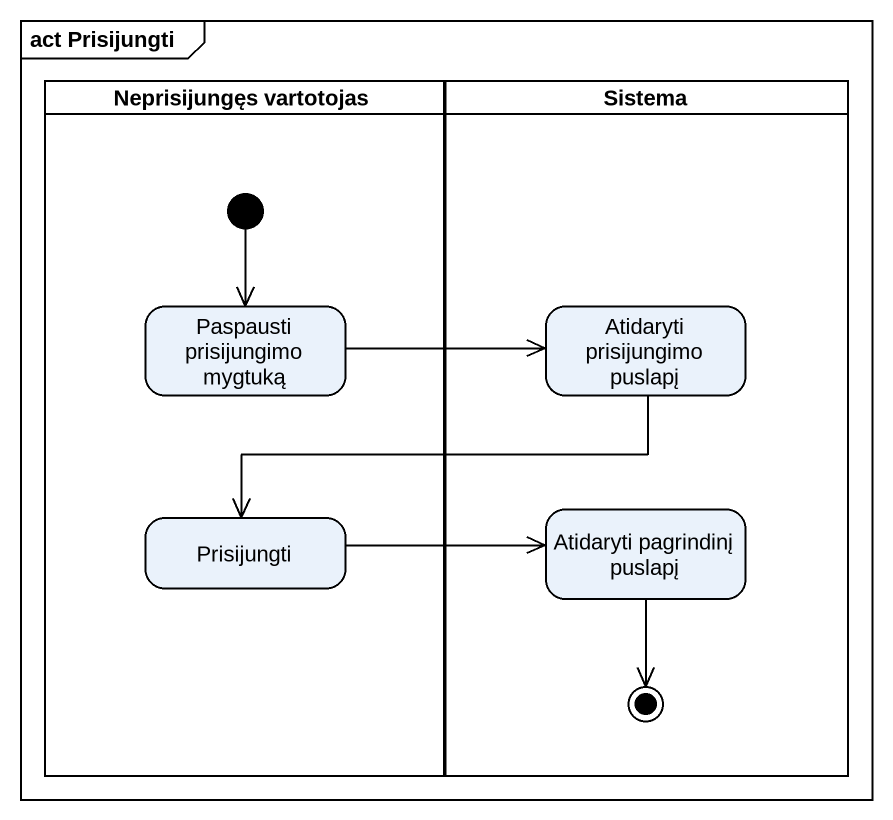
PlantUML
@startuml
mainframe act Prisijungti
hide empty description
state "Neprisijungęs vartotojas" as Neprisijungęs_vartotojas <<partition>> {
  state "Paspausti prisijungimo mygtuką" as Paspausti_prisijungimo
  state Prisijungti
  [*] --> Paspausti_prisijungimo
}
state Sistema <<partition>> {
  state "Atidaryti prisijungimo puslapį" as Atidaryti_prisijungimo
  state "Atidaryti pagrindinį puslapį" as Atidaryti_pagrindinį_puslapį
  Atidaryti_pagrindinį_puslapį --> [*]
}
Paspausti_prisijungimo -right-> Atidaryti_prisijungimo
Atidaryti_prisijungimo -left-> Prisijungti
Prisijungti -right-> Atidaryti_pagrindinį_puslapį
@enduml
